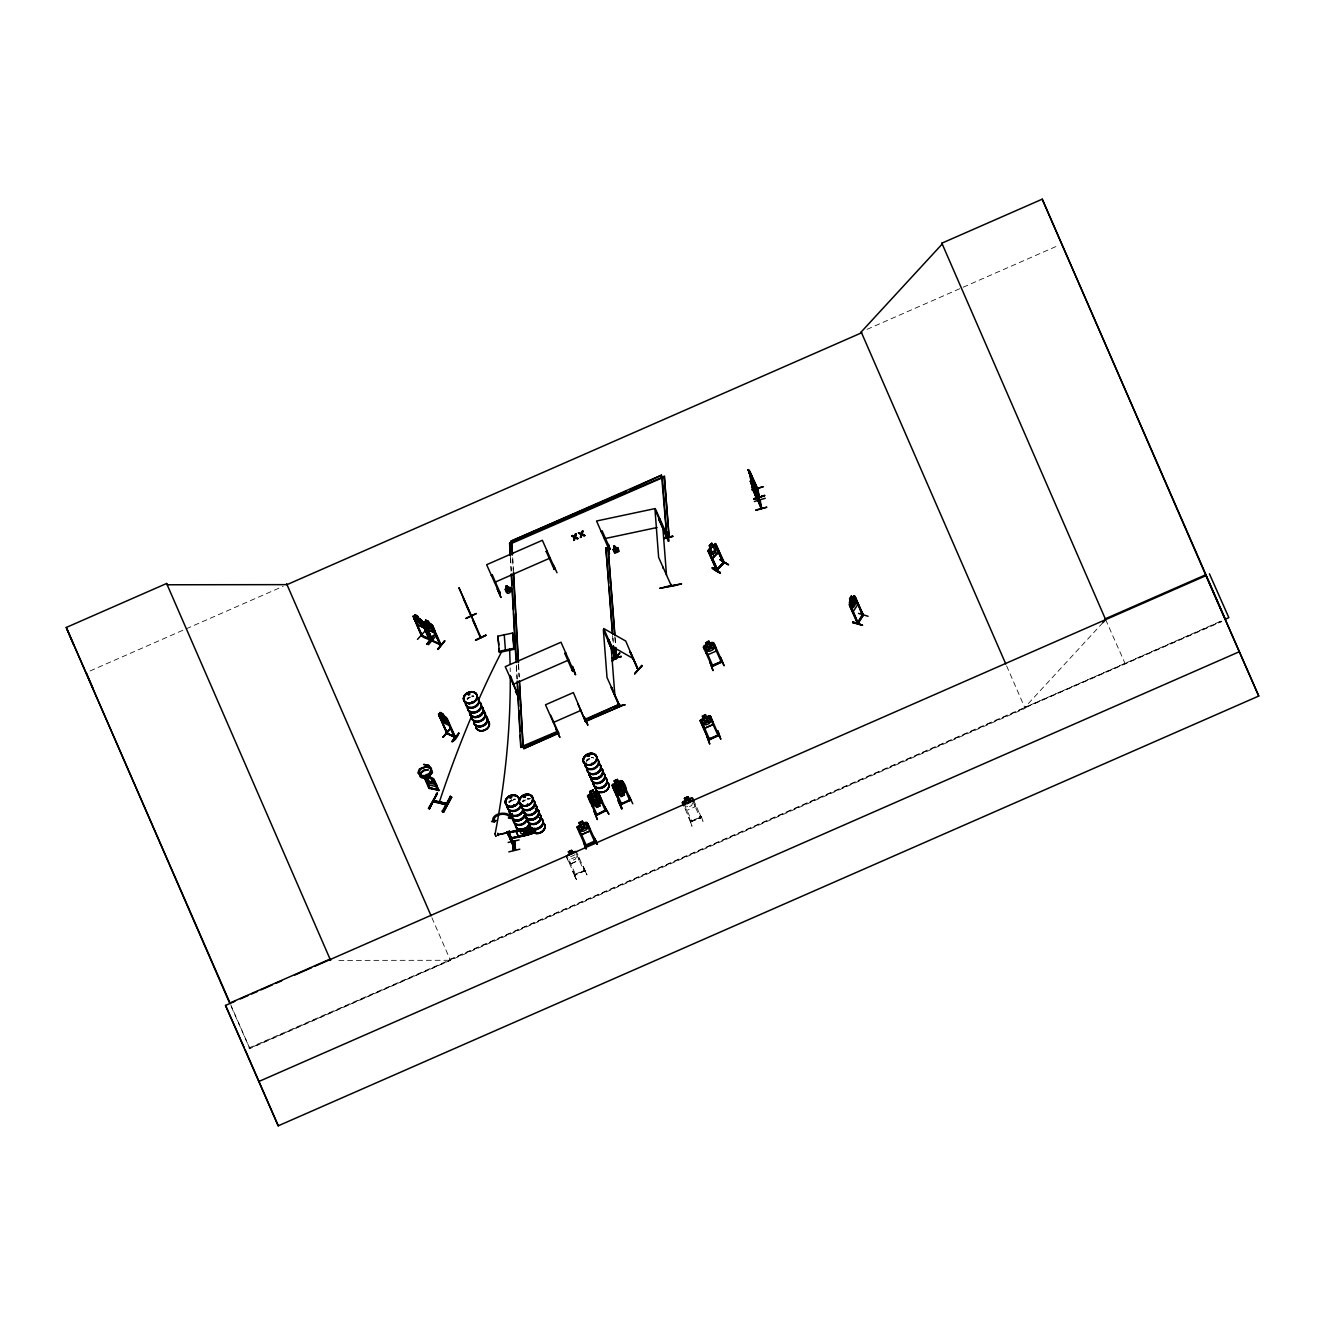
<?xml version="1.0" encoding="UTF-8"?>
<svg xmlns="http://www.w3.org/2000/svg" width="1325" height="1325" viewBox="0 0 1325 1325"><rect width="100%" height="100%" fill="white"/><g stroke="black" fill="none" stroke-linecap="round" stroke-linejoin="round"><path stroke-width="0.75" stroke-dasharray="5 3.75" d="M684.926 808.664L687.046 810.304L695.112 806.776L693.803 801.294M695.112 806.776L695.194 804.142M572.731 871.486L576.474 879.518L572.317 871.684M576.358 879.502L572.682 871.154M686.747 806.743L687.758 806.594M691.65 821.003L699.848 817.293M576.408 856.613L575.481 859.097L572.267 860.505L569.783 859.511M692.561 803.116L691.617 805.6L688.42 807.008L685.936 806.014M576.16 853.499L584.275 871.502C588.101 867.477 570.379 876.521 575.812 875.162L567.845 857.192M584.027 871.519L583.745 870.492M585.054 871.088L576.441 851.727M690.756 821.831L701.339 817.525L693.257 799.604M683.982 803.679L692.048 821.599L691.501 820.655L690.739 821.5L700.942 816.929M692.312 800.018L700.213 818.072L700.925 816.614M1102.864 622.667L1024.722 707.5L1221.534 620.862M688.851 817.608L691.998 826.27L688.901 817.575M584.689 870.492L574.702 874.931M690.805 821.748L701.157 817.707L700.677 816.614M691.849 821.748L691.484 820.705M575.729 875.295L575.497 874.185M584.921 870.691L574.669 875.262L585.054 870.724M586.909 874.881L583.166 866.467L586.809 874.5M431.917 917.745L450.401 960.277L249.812 1048.572L229.672 1003.108M866.981 329.378L1058.244 245.539M90.05 670.963L283.202 586.296M570.595 856.728L577.336 853.747M571.506 858.766L574.702 857.358M570.909 863.801L578.959 860.273L579.025 857.557L578.843 860.24L570.909 863.801L568.723 862.045L566.139 856.215M702.929 821.036L700.064 813.07M450.02 959.383L1221.667 621.177M248.885 1047.992L1221.832 621.541M574.901 875.593L566.901 857.606M583.398 866.732L586.975 874.782M699.385 812.97L703.028 821.434M690.938 822.146L683.153 804.374M338.869 960.393L450.401 960.277M568.839 861.995L570.926 863.602M1105.646 619.636L1125.256 663.875M1006.602 665.862L1025.103 708.378L249.68 1048.257L230.699 1004.632M699.766 817.111L700.18 818.038M615.131 637.756L615.595 643.867M614.883 637.192L615.347 643.321M612.978 638.203L613.293 642.294M612.581 635.619L613.044 641.731M512.742 557.659L513.421 570.015M518.605 664.736L519.284 677.092M512.609 559.167L513.288 571.522M518.357 664.173L519.036 676.528M510.605 558.073L511.284 570.429M516.468 665.15L517.247 679.559M510.357 557.527L511.152 571.936M516.336 666.657L517.015 679.013M510.175 667.85A1281.722 912.594 -25.6 0 1 510.224 671.642M466.98 698.623A7.105 5.482 -23.9 0 1 468.338 697.43M471.7 695.956A7.105 5.482 -23.9 0 1 473.489 695.757M467.344 699.434A7.105 5.482 -23.9 0 1 470.309 697.331M472.064 696.768A7.105 5.482 -23.9 0 1 473.853 696.586M467.145 699.103A7.221 5.565 -23.9 0 1 470.143 696.967M471.932 696.403A7.221 5.565 -23.9 0 1 473.754 696.205M508.783 801.923A7.122 5.499 -23.9 0 1 511.748 799.82M513.504 799.24A7.122 5.499 -23.9 0 1 515.293 799.058M509.148 802.735A7.105 5.482 -23.9 0 1 515.657 799.886M508.833 802.155A7.221 5.565 -23.9 0 1 511.848 800.018M513.62 799.455A7.221 5.565 -23.9 0 1 515.442 799.257M522.613 801.128A7.122 5.499 -23.9 0 1 523.955 799.936M529.122 798.279A7.122 5.499 -23.9 0 1 530.828 798.478M522.977 801.956A7.105 5.482 -23.9 0 1 525.942 799.853M527.698 799.29A7.105 5.482 -23.9 0 1 529.487 799.108M522.779 801.625A7.221 5.565 -23.9 0 1 524.137 800.416M527.565 798.925A7.221 5.565 -23.9 0 1 529.387 798.727M522.663 801.377A7.221 5.565 -23.9 0 1 524.037 800.168M527.449 798.66A7.221 5.565 -23.9 0 1 529.271 798.478M586.594 760.202A7.122 5.499 -23.9 0 1 587.952 759.01M591.331 757.536A7.122 5.499 -23.9 0 1 593.12 757.353M585.981 762.422A7.105 5.482 -23.9 0 1 593.484 758.182M586.66 760.451A7.221 5.565 -23.9 0 1 589.658 758.314M591.447 757.751A7.221 5.565 -23.9 0 1 593.269 757.552"/><path stroke-width="1.5" d="M720.303 572.566C705.993 561.883 713.811 571.622 720.32 572.549M589.526 797.451L589.476 800.118L589.41 797.418L597.442 793.841L599.562 795.464M592.275 803.563L590.155 801.94L592.358 803.546L600.308 800.002L600.407 797.352M613.74 789.468L613.624 786.338L612.68 786.768L620.796 804.772L611.935 785.394L620.763 780.541C624.042 781.054 627.735 789.236 625.599 791.903L623.479 792.963L624.704 791.439L622.916 787.365L620.431 786.404L617.268 787.862L616.34 790.396L618.129 794.453L620.15 794.404L621.044 796.706L624.406 795.05M613.856 789.435L613.906 786.768L621.773 783.058L623.942 784.781M614.568 791.34L616.705 792.963L624.688 789.303L624.622 786.619M624.688 789.303L624.787 786.652M581.658 834.518L579.439 832.878L581.609 834.618L589.658 831.09L589.757 828.473L587.141 822.543L583.364 823.272L582.404 821.086L578.975 822.593L580.118 824.879L578.694 826.27L580.499 830.328L582.983 831.322L586.18 829.914L587.124 827.429L585.319 823.355L583.282 823.388M712.717 724.493L712.817 721.943M704.883 728.038L702.648 726.415L704.834 728.154L712.883 724.626L712.983 721.993M716.013 651.088L716.229 648.505L713.595 642.575L709.869 643.387L708.858 641.118C703.707 642.211 707.567 645.01 703.476 647.147M716.196 648.405L716.129 651.122L708.08 654.649L705.943 653.01M439.204 802.238L439.403 801.873A622.684 237.49 -80.9 0 1 471.369 716.692M471.319 615.512L471.286 616.721L463.336 598.602M480.992 637.623L458.93 587.687L476.139 626.907M751.987 480.909L751.639 476.619L749.403 471.617L752.517 481.538L748.095 469.663L759.374 497.223L757.618 487.882L757.585 489.554L749.586 470.971L757.983 489.24M758.546 495.815L759.076 496.494M759.391 497.107L749.917 475.41M753.759 490.879L753.229 490.2L761.61 508.668L760.152 499.972M760.699 507.376C763.962 514.497 752.981 479.6 751.126 481.174L752.815 489.753M760.931 508.038L759.805 499.376M858.169 622.203L857.242 622.916L858.451 622.965M619.388 704.237L620.315 706.358L585.484 721.628L584.54 719.508L619.388 704.237L619.686 705.96L611.322 687.493L619.239 706.092L619.255 704.37L588.466 718.448M671.295 585.733L658.641 557.394L654.981 509.479L667.701 537.983M671.013 585.087L670.98 584.325M585.484 721.628L573.377 692.577L545.503 704.784L558.272 733.586L558.471 732.675M558.421 732.692L558.272 733.586M558.388 732.841L523.789 748.658L558.703 733.338L550.736 715.318M586.097 721.33L585.219 720.585M468.139 694.317C468.52 693.157 467.112 695.393 469.58 694.449M472.859 702.184L472.197 701.571L472.213 702.565M511.715 797.402L510.705 796.623L510.622 797.783M513.537 805.484L514.63 805.004M514.514 805.517L513.587 805.517L514.199 804.822M514.083 804.822L513.537 805.352M527.681 805.07L527.681 804.159L528.493 804.706M527.565 804.325L528.41 804.838L527.565 804.523M587.422 755.912L588.416 754.819L589.542 755.465M588.366 756.26C586.909 753.743 590.536 756.707 587.638 755.631M589.128 755.316L587.836 755.863M589.526 755.697L588.963 754.819M591.894 763.896L591.977 763.299M495.136 833.673L495.815 836.34L495.136 833.673A1281.722 912.594 -25.6 0 0 510.274 675.435M497.985 834.733L528.874 827.595L530.48 827.926L532.716 832.895L531.723 833.972M751.358 483.443L754.223 492.353M446.094 804.225C449.821 801.956 433.689 803.414 432.977 800.929L446.293 804.822L446.773 803.778L433.623 800.797M506.316 590.652L506.216 585.733L506.73 591.348L509.479 591.165L510.208 589.542L506.647 585.7L509.794 588.83M613.955 546.298L618.046 549.858L617.334 551.482L614.585 551.664L613.955 546.298L614.585 551.664M617.649 549.146L614.369 545.95L617.334 551.482M614.171 550.952L614.883 549.328M615.231 657.548L615.744 658.26M594.113 811.331L597.393 819.595L594.064 811.364M619.371 705.231L619.189 705.977M619.669 705.811L607.016 677.473L603.339 629.557L615.595 658.873M618.493 800.648L621.773 808.896L618.609 800.664M709.968 662.268L713.032 670.616L709.902 661.92M852.29 598.221L853.515 597.509L855.321 601.583L855.188 604.763L853.499 607.446L851.809 607.132L849.54 598.751L851.362 595.886L852.389 598.254L853.664 596.134L849.143 604.614L857.573 623.628L863.105 614.866L854.476 595.952L857.573 604.879L853.201 611.603L851.727 610.461M596.896 814.03L597.144 815.123L595.952 814.411M595.935 814.858C599.314 815.455 607.844 806.859 605.641 811.231L597.525 793.228L598.585 793.079L597.525 793.228M606.535 810.784L598.453 792.797M613.624 786.338L621.707 804.258L620.133 803.861M622.154 780.74L630.915 800.035M430.078 639.462L420.952 635.039L421.367 635.801L413.135 616.224L421.963 636.099C423.288 638.402 438.84 642.343 422.013 635.636M421.93 635.453L421.201 634.692M422.46 635.801L413.748 617.682L422.128 636.05M431.933 640.372L441.159 644.828L439.999 643.735M432.397 640.074C433.656 642.493 433.358 641.234 440.91 645.176L432.198 627.056L432.977 627.437M440.662 645.176L440.828 644.132M446.376 732.775L455.585 737.362L447.419 733.437M446.641 733.487L455.336 737.644L446.624 719.525L447.419 719.906M446.757 733.503L439.138 715.483L447.568 733.918L446.608 732.493M454.475 737.263L455.303 736.65L454.409 737.296L445.581 717.471L442.865 713.877L440.082 712.452L441.092 714.838M500.138 592.391L498.896 592.474L500.005 592.424M517.628 694.813L518.737 694.267M586.312 845.333L585.07 845.416L586.147 845.449M587.174 822.626L585.683 822.328L576.888 827.131L585.551 846.377C587.621 846.526 585.087 843.545 586.594 845.979L578.528 827.993L577.717 828.688L578.528 827.993M595.604 841.259L594.445 841.706M712.767 665.365L711.508 665.531M712.867 666.094L704.999 648.024L704.171 648.72L704.999 648.024M722.059 661.291L711.624 665.812M720.982 661.324L722.34 661.937L714.291 643.95L713.463 644.646L714.291 643.95M709.422 738.853L708.246 739.035M703.343 718.398L702.184 716.113L705.612 714.606L706.54 717.007L708.527 716.891L710.332 720.949L709.388 723.45L706.192 724.841L703.707 723.864L701.902 719.79L703.293 718.316L700.064 720.568L708.792 739.979L709.803 739.499L709.173 738.572M708.61 739.251L718.995 735.093M509.098 835.297L509.496 835.131M609.285 553.767L608.49 544.459L609.401 553.8M429.482 808.78L437.134 793.178L429.482 808.78L428.373 808.449L437.233 793.708L429.267 808.548M436.339 793.642L437.449 793.923M423.569 778.206C436.687 774.877 419.893 781.618 419.727 775.158L420.257 772.79L423.884 769.974L428.306 769.941L424.199 770.637L420.936 773.171M420.952 773.138L421.582 777.112M428.439 777.344L432.513 772.409L430.923 768.202L426.054 766.347L419.396 768.914L417.888 772.988L420.605 776.135L425.789 776.235L430.277 773.187L431.453 768.699L428.638 765.154L423.586 764.442L428.29 765.452L430.89 768.765L429.797 772.872L425.739 775.605M572.549 535.416L574.802 536.907L571.704 535.78L574.371 537.188L573.725 540.418L574.967 537.437L578.015 538.53L577.021 538.53M574.52 540.07L574.967 537.437M581.41 533.561L578.478 532.816L581.162 534.223L580.499 537.437L581.741 534.472L584.789 535.565L582.006 533.809L582.834 530.911L581.576 533.925L582.039 531.259M581.294 537.089L581.741 534.472M574.802 536.907L575.249 534.223C577.899 533.627 573.361 540.534 576.044 533.876M573.725 540.418L574.371 537.188M580.499 537.437L581.162 534.223M584.789 535.565L582.172 534.174L582.834 530.911M432.977 801.078L446.558 803.314M620.001 789.899L622.071 786.388L620.961 790.015L624.224 791.522L620.448 790.859L618.527 794.139L619.553 790.677L616.175 789.104L619.918 789.65M708.196 551.167L716.742 570.462L708.113 551.117L715.566 543.681M708.097 551.217L708.56 549.494M689.315 802.784L690.424 799.422L688.42 802.586L684.628 801.873L687.907 803.414M724.394 562.744L716.179 544.906L715.483 545.602L723.516 563.556L715.483 545.602M598.95 803.629L600.324 802.122L594.263 793.062L591.082 794.503L592.888 798.577L591.944 801.078L593.749 805.136L595.77 805.087M590.768 793.791L589.393 795.282L595.455 804.358L598.635 802.9L595.968 792.267L593.948 792.333L593.053 790.031L589.658 791.588L590.668 793.857M425.789 775.605L421.135 775.506L418.766 772.707L420.108 769.129L426.186 766.811M418.783 772.723L420.108 769.146L426.153 766.844L430.608 768.55L432.082 772.458L428.538 777.179M852.654 622.634L862.509 625.201L852.787 621.889M757.039 488.047L758.993 497.339L750.447 478.292L748.757 469.994M862.161 615.115L857.788 622.121M862.442 615.761L862.823 614.22M858.037 623.678L849.789 605.856L850.617 605.161L858.037 623.678L863.387 615.098L855.205 597.26L862.492 615.843M615.661 647.395L616.44 657.598L608.473 639.279L616.688 658.161L614.552 658.608L613.359 645.822M467.808 694.085L468.802 693.223M472.081 702.051L471.932 702.498M523.441 796.607L524.617 796.077M524.021 797.352L525.429 796.54M589.426 755.631L587.803 756.343M596.035 815.206L595.919 814.378M596.929 814.345L605.078 810.287L605.624 811.198M597.128 815.09L589.244 797.021L588.433 797.733M630.783 799.753L620.547 804.424M629.524 799.455L630.021 800.548L630.253 799.124M630.501 799.488L620.497 804.093M630.799 800.134L620.696 804.755M499.343 593.07L486.639 564.715L542.372 540.285L555.043 569.154C554.86 566.09 552.74 570.793 555.092 569.054M553.651 568.558L554.214 569.452L546.198 551.465L547.142 551.051L546.198 551.465M517.462 694.515L518.82 694.466M517.86 695.112L518.655 694.648M572.251 670.5L573.41 669.986L572.715 671.46M572.367 670.45L573.327 670.4M572.533 671.146L564.798 653.407L565.874 653.258L564.798 653.407M573.692 670.997L560.988 642.227L505.256 666.657L518.125 695.426L510.953 676.992L510.009 677.406L510.953 676.992M585.319 846.145L585.219 845.317C594.263 841.491 593.964 840.514 595.902 841.855L587.82 823.918L587.008 824.614L587.82 823.918M585.435 846.095L595.77 841.574M594.329 841.425L594.975 842.303M713.347 644.364L721.446 662.384L720.966 661.291M615.562 657.995L615.628 658.889L608.109 640.306L607.794 641.201M608.722 548.517L610.262 549.196L609.069 549.511L596.548 521.007L655.229 508.552L667.949 536.973L666.475 536.625M667.336 537.287C666.823 541.975 667.601 532.981 666.723 536.873M428.671 787.729L438.873 790.247L428.869 788.292L424.132 776.93L429.979 788.11M429.764 788.507L425.027 777.146M437.797 790.445L432.811 779.315L433.871 779.216L438.724 790.611L433.871 779.216M429.582 787.895L428.604 787.696M429.664 788.077L437.565 789.567M437.747 789.336L438.873 790.296M438.476 789.584L432.977 779.001M433.606 800.963L446.326 804.706M437.134 793.178L429.052 808.018M442.418 811.198L450.351 796.292L451.659 797.253L443.676 812.109L442.252 811.099L443.676 812.109M442.583 811.844L450.599 796.855M442.815 811.827L450.782 796.971M443.544 811.993L451.527 797.153M531.143 829.317L534.737 828.539L535.714 830.825L524.485 834.22L521.122 833.74L520.212 831.702L522.63 830.013L529.354 828.572L531.143 829.417M615.993 657.316L614.303 658.061M613.077 549.527L614.717 553.303L619.173 551.349L617.765 547.622L613.077 549.527L617.798 547.689M720.055 573.294L712.171 568.16M720.353 572.98L712.486 567.779M432.944 629.06L432.298 630.104L427.445 626.377L425.656 619.984L428.422 621.458M447.37 721.529L446.724 722.572L444.057 721.28L440.066 714.788L441.175 714.755M849.325 602.792L851.428 596.084M862.989 615.777L855.536 597.36M852.654 622.651L852.803 621.789M858.501 613.392L868.09 616.274M857.59 623.412L863.155 614.32M592.971 790.147L593.981 792.416L597.774 791.423L602.163 801.31L601.302 802.635L591.944 805.997M508.783 834.435L513.52 846.344L506.879 831.852L509.595 831.272L510.059 832.547L509.595 831.272M596.399 815.422L587.555 796.093L596.382 791.224M588.499 794.818L587.555 796.093M612.1 785.46L612.796 784.085M577.021 827.115L579.969 824.862L578.975 822.593M704.271 645.822L703.31 647.08L711.773 665.779M566.189 856.298L575 851.412L576.474 851.809M683.203 801.509L682.325 802.817L691.137 797.932L692.577 798.23L693.803 801.294M716.394 570.197L724.096 562.512M709.339 551.796L717.454 569.717L709.604 551.978L708.643 552.508L709.604 551.978M723.069 562.545L723.715 563.423M723.963 562.231L716.394 570.28M724.245 562.877L716.875 570.313M469.133 694.267L469.067 693.339L469.928 693.869M524.7 795.712L523.789 797.385M525.064 796.557L524.965 795.745M525.296 797.07L524.832 795.911L525.561 796.391M591.695 763.598L592.523 763.399M666.823 536.89L669.158 536.724L664.322 476.271L509.578 543.118L510.241 555.473M667.8 537.039L666.839 537.205L661.506 475.162L511.036 541.113L512.527 553.535M417.524 616.042L421.979 623.727L421.317 624.771L416.464 621.061L414.659 616.986L415.768 616.953C412.042 612.663 418.866 615.744 418.418 618.311L421.615 620.481L429.946 639.842L421.466 621.442L429.002 639.495L429.863 638.799M420.356 619.255L421.615 620.481M417.59 624.804L415.719 622.071L417.59 624.804L424.282 628.05L424.265 626.212M432.331 641.052L424.712 623.015L432.944 641.416M425.507 623.396L424.48 623.313M426.617 622.17L425.573 620.083M440.778 644.198L439.933 644.762L431.155 625.003L428.439 621.408M417.491 639.379L424.762 631.346M429.333 623.678C433.838 622.899 435.793 636.696 435.147 631.495M435.329 633.284L428.638 630.037M432.662 625.715L431.337 624.588M433.507 635.536C412.771 662.086 448.198 617.168 427.13 644.049M428.472 644.712L435.577 636.315M432.993 640.969L439.983 643.967M438.111 649.382C458.814 623.678 423.818 666.094 444.422 640.902M439.122 713.827L447.005 718.266L455.485 737.313L454.409 736.418M439.933 715.864L438.906 715.782M440.96 714.722L439.999 712.552M441.043 719.955L443.097 722.473L449.755 725.752L445.829 716.957M442.981 722.605L441.126 719.872M443.279 737.313L450.003 728.783M450.169 729.148L442.898 737.18L449.953 728.783M458.698 732.99C456.843 741.487 444.471 747.283 458.963 733.371M452.123 741.619L458.881 733.305M616.142 656.256L616.705 657.134M612.283 660.96L619.702 652.96L612.283 660.927M629.888 651.883L638.153 669.804L630.269 652.082M641.764 665.299L634.874 673.812M634.675 673.663L642.145 665.779M634.642 673.68L642.095 665.73M618.361 781.733L617.45 779.348L614.038 780.905L615.197 783.191L613.773 784.599L619.835 793.675L623.015 792.217L621.21 788.143L622.154 785.659L620.348 781.584L618.444 781.601M166.619 583.48L330.604 960.393L330.024 959.118L229.672 1003.108L66.25 627.47L166.619 583.48L167.182 584.772L286.995 584.64L861.681 332.757L861.3 331.863L942.224 243.999L941.86 243.171L1042.228 199.181L1225.459 619.504M1102.864 622.667L1105.646 619.636L941.86 243.171M567.994 855.453L569.386 853.963L568.276 851.776L571.704 850.269L572.698 852.538L574.619 852.538M685.522 800.466L684.131 801.956L685.323 804.656M446.442 803.43L433.424 800.35M621.624 804.374L621.143 803.314M716.51 554.148L711.74 543.118L709.223 545.668L714.158 556.533M711.773 543.333L709.422 545.701L710.382 547.888L709.372 549.825L711.161 553.9L713.198 554.363L715.55 551.978L716.03 548.964L714.225 544.89L712.651 545.453M708.709 549.593L710.183 547.838M712.734 545.503L715.649 543.565L723.848 562.628M710.631 548.55L712.966 546.165M712.419 552.624L714.771 550.239M718.051 549.428L718.316 552.343L712.519 558.355L718.415 552.359L718.15 549.345M720.171 559.663L728.601 564.715L720.287 559.912M716.196 569.419L717.322 569.137M717.057 568.955L723.036 562.91M509.86 796.938L509.959 798.163L511.384 797.749M525.197 796.971L523.806 797.269M618.03 800.88L621.806 808.83M622.137 808.3L618.394 800.35M723.566 561.982L723.218 562.91M500.833 597.393L497.256 588.963L500.999 597.376M515.475 691.468L519.483 699.252M706.622 735.441L709.769 744.103L706.672 735.789M500.221 593.12L492.353 575.05L491.409 575.464L492.353 575.05M554.032 568.822L555.092 568.69L553.817 568.872M554.728 568.458L553.883 568.789M517.495 694.416L518.506 694.035M718.912 735.507L708.709 739.979L700.196 720.552M606.353 810.9L606.121 809.807M469.381 694.615L468.388 694.83M597.79 777.576L598.188 777.527A7.089 5.466 -23.9 0 0 600.507 767.672A7.122 5.499 -23.9 0 1 598.221 777.808A7.122 5.499 -23.9 0 1 589.277 772.723A7.072 5.466 -23.9 0 0 598.155 777.659A7.072 5.466 -23.9 0 0 600.49 767.688M728.038 564.765L720.121 559.697M429.432 787.895L424.132 776.93M512.808 841.06L513.553 850.021M512.411 841.491L513.123 850.468M614.005 546.413L617.93 550.703M432.844 640.803L424.033 621.64L431.403 624.555M447.568 733.918L438.641 714.092M589.691 791.671L593.103 790.114M614.22 781.005L617.4 779.547M588.532 794.917L590.801 793.874L589.807 791.605M621.905 782.545L622.965 782.396L621.905 782.545L629.773 800.565M613.839 786.818L621.773 783.058M592.888 798.561L596.068 797.12M593.65 800.3L596.83 798.859M616.705 792.963L624.655 789.22M593.368 806.279L595.737 805.004L596.664 807.389L600.059 805.815L599.099 803.646M625.682 791.952L617.765 795.58L620.034 794.437M596.614 807.306L600.059 805.815L598.9 803.546L602.163 801.31M604.614 806.594L608.92 814.312L604.498 806.213M596.151 815.157L606.353 810.42L596.316 815.438M628.895 795.53L632.787 803.778M577.667 703.542L585.667 721.529M584.325 717.107L587.704 724.792M556.185 728.998L559.895 737.429L556.053 729.446M499.376 593.451L500.303 592.706M553.204 564.433L557.013 572.748M572.549 666.492L575.547 674.789L572.516 666.458M572.648 671.096L573.46 670.682M513.553 845.35L514.332 845.284M466.002 618.245L476.387 613.508L466.118 618.477M472.528 619.769L480.495 637.838M485.811 635.172L475.625 640.306L485.795 635.122M1225.31 619.206L1228.855 617.649L1209.41 573.791M861.167 331.929L1005.774 663.957M626.013 491.376L511.036 541.113M629.773 489.737L661.506 475.162M509.578 543.118L511.963 543.233L664.57 476.834M571.704 535.78L572.698 535.78M576.209 534.24L575.249 534.223M578.478 532.816L581.576 533.925M583.795 535.565L584.64 535.201M494.49 582.42L550.223 557.991M513.09 684.362L568.822 659.933M704.221 645.855L712.171 642.277M553.353 722.473L581.211 710.266M720.668 657.598L723.947 665.398M517.114 681.067L520.725 746.969L557.692 731.284L558.62 733.404M557.941 731.831L523.11 747.101L520.725 746.969M585.236 721.082L620.315 706.358M712.751 665.216L721.065 661.722M722.125 661.655L712.138 666.409M711.956 666.492L722.257 661.937M718.928 735.557L710.349 716.063L706.622 716.875M701.753 721.512L700.925 722.208L701.753 721.512L709.637 739.632M710.101 717.868L711.045 717.454L710.101 717.868L718.183 735.822L717.719 734.779M704.834 728.154L712.883 724.626M717.868 730.936L720.8 739.267L717.835 730.92M709.488 738.704L717.819 735.209M718.829 735.127L708.776 739.913M581.609 834.618L589.658 831.09M583.629 842.253L585.865 848.961M594.196 837.566L597.476 843.876M683.269 801.559L685.555 800.565L684.412 798.279L687.841 796.772L688.851 799.041M684.445 798.362L687.841 796.772L691.965 801.757M568.458 851.876L571.655 850.484L572.665 852.439M688.768 799.157L692.611 798.312M585.551 846.377L595.72 842.021L595.24 840.928M234.856 1001.319L225.498 1005.427L278.233 1125.819L1258.75 696.039L1205.651 574.818L1105.282 618.808L1105.646 619.636M240.454 998.868L247.941 995.588M251.684 993.949L257.282 991.481M261.025 989.841L272.254 984.922M275.998 983.282L281.596 980.831M294.697 975.084L311.524 967.714M315.267 966.074L1206.015 575.646L1258.75 696.039M569.7 854.691L572.897 853.3M258.64 1081.581L1239.157 651.801M515.905 830.891L519.201 829.467L515.905 830.891L518.174 836.108L516.054 830.924M413.052 616.307L420.423 619.222M413.168 616.39L415.686 617.053L414.808 614.783M439.271 713.827L438.459 714.109L447.138 733.139M609.748 548.649L609.798 548.252M433.06 641.399L424.215 621.624M440.281 644.463L432.43 626.775M524.7 797.103L524.518 795.845M598.022 777.593L598.122 777.576A7.089 5.466 -23.9 0 1 589.261 772.608M862.592 615.214L862.608 615.479M748.708 469.878L757.585 489.554M751.474 475.576L753.942 485.348L753.014 484.089M750.563 478.308L759.689 500.833M761.246 508.767L750.348 481.091L751.308 484.138M752.169 488.014L751.673 484.172L753.958 490.912M752.087 489.902L763.018 486.822M757.387 489.091L758.977 495.716M755.399 495.6L752.683 489.72M756.062 496.809L753.842 486.971L756.062 496.809L755.25 495.533M754.389 501.496L765.254 498.266M755.83 509.976L766.877 507.193L755.979 510.324M497.819 636.182L512.642 633.035L514.266 649.267L499.442 652.413L497.819 636.182L498.846 644.795M498.978 651.403L513.802 648.256L514.266 649.267M721.429 662.334L720.899 661.423M602.279 531.226L601.318 531.756L602.279 531.226L610.262 549.196M658.972 519.201L659.966 518.986L659.005 519.516L667.651 538.828L659.005 519.516M659.419 521.122L659.734 520.228L667.27 538.911L667.204 538M608.755 548.832L610.245 548.898M609.136 549.13L609.997 548.898M663.56 538.298L672.835 536.178L663.659 538.679M663.676 538.513L672.852 536.509M668.396 535.747L668.396 541.213M667.552 532.335L668.926 541.163M663.03 568.226L663.345 567.332M665.398 586.793C717.272 577.336 623.379 595.008 676.595 585.219M621.21 656.256L611.935 658.343L621.226 656.587M612.017 658.757L621.243 656.753M611.388 688.304L611.703 687.41M613.79 706.97L624.936 704.85L615.794 707.252M615.711 706.854L624.903 704.817M604.399 538.695L657.001 527.532M612.432 633.565L605.856 547.871L608.009 547.407L614.966 635.718M669.158 536.724L666.773 536.625L662.434 477.282M509.612 831.537L506.879 831.852M519.218 829.566L528.874 827.413L531.06 829.516L534.737 828.539M507.044 832.448L525.462 829.284L507.342 833.127L507.111 832.133M525.462 829.284L498.018 834.75C497.041 829.93 498.962 838.592 497.67 834.27M508.055 833.789L509.264 833.541L514.547 846.095L513.636 846.344L508.071 834.038L509.264 833.541M509.661 834.27L508.353 834.154L508.502 835.346L509.727 835.081L509.562 833.905L514.564 845.333M508.369 834.535L509.628 834.187M508.386 834.783L509.612 834.518M509.744 838.344L528.062 834.882L510.026 839.04L509.727 838.029L511.086 838.775M508.138 842.452L519.102 839.934M513.62 846.261L514.547 846.095L509.595 834.916M508.833 851.876L519.814 849.176M572.036 666.641L575.447 674.408M720.402 657.332L724.063 665.779M853.565 596.217L854.592 595.985M423.735 777.941L420.406 775.208M615.827 548.848L616.837 548.782M507.972 588.532L508.982 588.466M515.061 850.054L514.382 841.077M514.779 840.977L515.508 849.971M637.756 669.208L625.748 641.068L603.703 628.53L616.489 657.482M523.607 797.253L524.369 797.17M616.324 795.298L617.765 795.58M423.967 777.245L424.861 777.444M432.811 779.315L433.706 779.514M438.757 790.23L428.902 787.265M450.218 796.259L451.659 797.253M433.142 801.708L446.243 804.772M857.06 601.798L857.573 604.879M853.201 611.603L851.677 610.312M759.738 500.949L750.348 481.091M761.527 507.856L752.169 486.855M424.762 621.458L426.667 622.386M421.466 621.442L422.244 621.822L421.217 621.723M417.69 624.671L424.248 627.851L424.166 626.162M435.229 633.184L428.671 630.004L426.7 627.404L428.555 630.137M440.132 712.668L442.782 713.96M446.525 732.907L447.767 733.52M578.644 533.18L581.311 534.588M571.87 536.161L574.537 537.553M575.232 536.774L578.015 538.53M581.907 534.836L583.961 535.929M575.133 537.801L577.187 538.894M611.554 646.219L633.598 658.757M517.876 695.426L518.92 694.963L518.357 694.002M430.062 639.379L421.598 620.365M710.68 556.914L712.535 558.223M710.614 557.013L712.519 558.355M597.393 793.957L599.463 795.53M706.01 652.861L708.08 654.649M469.199 693.389L469.381 693.439M614.568 546.132L618.046 549.858M506.713 585.816L510.208 589.542M506.697 585.948L510.092 590.387M753.13 484.056L753.892 485.198M508.469 832.862L508.469 832.497M509.777 838.079L531.789 833.938L510.009 838.642M506.597 586.081L509.479 591.165M595.654 805.12L596.664 807.389M485.944 635.453L475.493 640.025M515.839 690.921L519.599 699.318M851.18 596.896L850.103 598.618M850.286 605.061L858.02 622.833M763.001 486.838L752.037 489.554M748.227 469.63L749.238 471.965M749.437 472.727L751.722 479.468M708.908 641.217L709.786 643.503L711.79 643.403L713.579 647.461L712.635 649.946L709.438 651.353L706.954 650.36L705.148 646.302L706.556 644.828L705.579 642.642M710.399 716.146L712.85 722.026M605.856 547.871L608.771 583.116M630.137 651.602L638.07 669.274M690.242 802.503L689.05 799.803L685.837 801.194L687.046 803.911M684.561 798.296L685.373 800.449M619.785 653.076L612.514 661.092M682.292 802.718L683.7 805.6M616.075 658.061L615.744 657.299L616.026 658.807M607.728 640.389L616.026 658.906M613.773 706.871L613.972 707.732M623.297 792.847L624.439 795.132M511.963 543.233L512.394 555.043M586.876 824.332L594.991 842.352M582.321 821.218L583.315 823.471M519.267 680.652L523.11 747.101L519.499 681.199M534.671 828.738L535.565 830.775M531.954 831.537L532.6 832.994M528.079 835.181L527.797 834.27M432.579 625.698L441.059 644.844M446.856 719.243L454.707 736.932M442.55 714.009L440.844 713.165M66.25 627.47L229.871 1002.727M225.498 1005.427L244.28 1047.81M584.159 716.726L587.869 725.156M1042.228 199.181L1205.651 574.818M708.925 715.765L700.064 720.568M709.405 738.522L709.819 739.449M597.012 844.025L593.931 837.301L596.896 844.124M583.464 841.888L586.445 848.712M522.862 746.538L523.789 748.658M286.614 583.762L431.089 915.857M245.108 1049.648L278.233 1125.819M86.257 672.62L93.23 689.033M66.83 628.762L73.786 645.159M614.303 546.463L616.407 551.962M506.448 586.147L508.552 591.646M614.138 546.48L615.396 552.028M507.541 591.712L506.299 586.163L506.73 591.348M748.724 471.385L749.039 473.108M667.485 531.971L668.313 541.296M664.322 476.271L668.91 536.161M662.815 527.168L666.492 575.083M615.91 647.958L616.688 658.161M608.009 547.407L614.717 635.155M609.069 587.19L612.663 634.128M613.608 646.368L614.552 658.608M611.189 647.246L614.85 695.161M512.642 633.035L513.802 648.256M504.229 634.526L505.388 649.747M514.1 840.779L514.928 850.137M499.144 648.604L499.442 652.413M510.489 837.88L508.22 833.027M513.537 572.069L518.489 662.666M513.404 573.576L518.241 662.119M509.81 543.664L510.489 556.02M511.5 574.553L512.063 584.838M512.295 588.963L513.421 609.55M513.653 613.674L516.121 658.972M517.595 685.737L518.721 706.341M518.936 710.448L520.062 731.052M520.294 735.16L520.973 747.515M511.268 573.99L516.104 662.533M509.595 649.002A1281.722 912.594 -25.6 0 1 510.092 664.073M478.242 700.743A622.684 237.49 -80.9 0 1 502.192 650.575M479.203 702.267A7.105 5.482 -23.9 0 1 476.851 712.27A7.105 5.482 -23.9 0 1 467.94 707.202M479.153 701.902A7.221 5.565 -23.9 0 1 476.752 712.072A7.221 5.565 -23.9 0 1 467.692 706.921M469.713 711.293A7.122 5.499 -23.9 0 0 477.795 716.709A7.089 5.466 -23.9 0 0 482.184 707.318A7.122 5.499 -23.9 0 1 477.795 716.709A7.089 5.466 -23.9 0 1 469.779 711.326A7.122 5.499 -23.9 0 0 478.689 716.428A7.122 5.499 -23.9 0 0 481.041 706.374M476.983 697.016A7.221 5.565 -23.9 0 1 474.598 707.186A7.221 5.565 -23.9 0 1 465.539 702.035M478.838 701.438A7.105 5.482 -23.9 0 1 476.487 711.442A7.105 5.482 -23.9 0 1 467.576 706.374M478.209 698.308A7.105 5.482 -23.9 0 1 473.82 707.716A7.105 5.482 -23.9 0 1 465.771 702.316M479.037 701.654A7.221 5.565 -23.9 0 1 476.636 711.807A7.221 5.565 -23.9 0 1 467.592 706.656M476.669 696.553A7.105 5.482 -23.9 0 1 474.317 706.573A7.105 5.482 -23.9 0 1 465.406 701.505M485.364 716.179A7.105 5.482 -23.9 0 1 483.012 726.183A7.105 5.482 -23.9 0 1 474.102 721.115M485.314 715.815A7.221 5.565 -23.9 0 1 482.913 725.984A7.221 5.565 -23.9 0 1 473.87 720.833M487.186 720.27A7.105 5.482 -23.9 0 1 484.834 730.29A7.105 5.482 -23.9 0 1 475.923 725.206M482.383 707.732A7.105 5.482 -23.9 0 0 481.207 706.805A7.072 5.466 -23.9 0 1 482.366 707.749M487.12 720.088A7.122 5.499 -23.9 0 1 484.768 730.125A7.122 5.499 -23.9 0 1 475.807 725.04A7.072 5.466 -23.9 0 0 484.685 729.976A7.072 5.466 -23.9 0 0 487.037 720.005M481.124 706.54A7.122 5.499 -23.9 0 1 479.584 716.162A7.122 5.499 -23.9 0 1 469.679 712.999M483.145 710.929A7.221 5.565 -23.9 0 1 480.76 721.098A7.221 5.565 -23.9 0 1 471.7 715.947M486.176 716.278A7.105 5.482 -23.9 0 1 481.787 725.686A7.105 5.482 -23.9 0 1 473.737 720.303M483.194 711.293A7.105 5.482 -23.9 0 1 480.842 721.297A7.105 5.482 -23.9 0 1 471.932 716.229M485.198 715.566A7.221 5.565 -23.9 0 1 483.658 725.305A7.221 5.565 -23.9 0 1 473.638 722.092M483.045 710.68A7.221 5.565 -23.9 0 1 480.644 720.85A7.221 5.565 -23.9 0 1 471.584 715.699M482.847 710.482A7.105 5.482 -23.9 0 1 480.478 720.485A7.105 5.482 -23.9 0 1 471.568 715.417M521.023 805.716A7.105 5.482 -23.9 0 1 512.941 811.447A7.105 5.482 -23.9 0 1 507.574 805.617M522.828 809.774A7.105 5.482 -23.9 0 1 514.746 815.504A7.105 5.482 -23.9 0 1 509.38 809.691M520.808 803.397A7.122 5.499 -23.9 0 1 514.365 810.453A7.122 5.499 -23.9 0 1 507.078 806.312M524.998 812.921A7.089 5.466 -23.9 0 1 517.694 820.092A7.089 5.466 -23.9 0 1 511.45 814.328A7.072 5.466 -23.9 0 0 517.678 820.076A7.072 5.466 -23.9 0 0 524.965 812.921A7.122 5.499 -23.9 0 1 517.727 820.225A7.122 5.499 -23.9 0 1 511.45 814.428M509.496 810.221A7.221 5.565 -23.9 0 0 514.961 816.134A7.221 5.565 -23.9 0 0 523.176 810.304A7.105 5.482 -23.9 0 0 532.948 813.55A7.105 5.482 -23.9 0 0 534.472 803.96M523.06 810.055A7.221 5.565 -23.9 0 1 514.845 815.885A7.221 5.565 -23.9 0 1 509.396 809.973M521.007 805.434A7.221 5.565 -23.9 0 1 513.702 811.215A7.221 5.565 -23.9 0 1 507.21 806.859M523.209 810.585A7.122 5.499 -23.9 0 1 515.988 816.299A7.122 5.499 -23.9 0 1 509.595 812.01M529.122 822.196A7.105 5.482 -23.9 0 1 524.452 828.672M522.696 829.235A7.105 5.482 -23.9 0 1 515.541 823.603M527.184 819.628A7.105 5.482 -23.9 0 1 519.996 825.309A7.105 5.482 -23.9 0 1 513.62 821.036M527.184 817.575A7.221 5.565 -23.9 0 1 519.748 824.879A7.221 5.565 -23.9 0 1 513.388 818.999M526.837 818.8A7.122 5.499 -23.9 0 1 518.737 824.548A7.122 5.499 -23.9 0 1 513.355 818.717M529.371 824.514A7.122 5.499 -23.9 0 1 526.439 828.589M519.566 830.046A7.122 5.499 -23.9 0 1 515.889 824.415M529.338 824.216A7.221 5.565 -23.9 0 1 526.356 828.357M522.944 829.864A7.221 5.565 -23.9 0 1 515.673 824.133M529.222 823.968A7.221 5.565 -23.9 0 1 524.617 829.036M522.828 829.616A7.221 5.565 -23.9 0 1 515.558 823.885M525.23 813.368A7.122 5.499 -23.9 0 1 519.682 820.208A7.122 5.499 -23.9 0 1 511.831 817.691M511.483 816.283A7.122 5.499 -23.9 0 1 511.599 814.776M534.836 804.772A7.122 5.499 -23.9 0 1 532.484 814.809A7.122 5.499 -23.9 0 1 523.541 809.724M534.77 804.424A7.221 5.565 -23.9 0 1 533.23 814.163A7.221 5.565 -23.9 0 1 523.209 810.966M525.28 813.533A7.072 5.466 -23.9 0 0 533.296 818.916A7.072 5.466 -23.9 0 0 537.668 809.542A7.089 5.466 -23.9 0 1 533.296 818.933A7.122 5.499 -23.9 0 1 525.28 813.633A7.089 5.466 -23.9 0 0 533.296 818.933A7.122 5.499 -23.9 0 0 537.768 809.608M533.809 800.482A7.221 5.565 -23.9 0 1 529.338 810.039A7.221 5.565 -23.9 0 1 521.172 804.557M533.842 800.83A7.105 5.482 -23.9 0 1 530.315 809.906A7.105 5.482 -23.9 0 1 521.272 806.329M534.671 804.176A7.221 5.565 -23.9 0 1 533.114 813.914A7.221 5.565 -23.9 0 1 523.093 810.701M533.693 800.234A7.221 5.565 -23.9 0 1 529.222 809.79A7.221 5.565 -23.9 0 1 521.056 804.308M532.319 799.074A7.122 5.499 -23.9 0 1 529.95 809.095A7.122 5.499 -23.9 0 1 521.023 804.027M540.997 818.684A7.122 5.499 -23.9 0 1 539.474 828.307A7.122 5.499 -23.9 0 1 529.586 825.144M539.424 817.74A7.221 5.565 -23.9 0 1 540.186 827.578A7.221 5.565 -23.9 0 1 529.371 824.879M542.753 822.593A7.122 5.499 -23.9 0 1 542.72 831.173A7.122 5.499 -23.9 0 1 532.451 831.669M538.778 813.451A7.221 5.565 -23.9 0 1 536.393 823.62A7.221 5.565 -23.9 0 1 527.333 818.469M541.809 818.8A7.105 5.482 -23.9 0 1 537.403 828.224A7.105 5.482 -23.9 0 1 529.371 822.825M540.004 814.743A7.105 5.482 -23.9 0 1 536.476 823.819A7.105 5.482 -23.9 0 1 527.449 820.258M539.325 817.492A7.221 5.565 -23.9 0 1 542.703 824.216A7.221 5.565 -23.9 0 1 534.24 828.986A7.221 5.565 -23.9 0 1 529.387 823.107M538.662 813.202A7.221 5.565 -23.9 0 1 536.277 823.372A7.221 5.565 -23.9 0 1 527.217 818.221M538.48 812.987A7.122 5.499 -23.9 0 1 536.112 823.024A7.122 5.499 -23.9 0 1 527.184 817.939M600.01 764.773A7.122 5.499 -23.9 0 1 595.604 774.214A7.122 5.499 -23.9 0 1 587.538 768.798M599.96 764.442A7.221 5.565 -23.9 0 1 595.488 773.999A7.221 5.565 -23.9 0 1 587.323 768.517M589.343 772.889A7.122 5.499 -23.9 0 0 598.287 777.974A7.122 5.499 -23.9 0 0 600.639 767.92A7.122 5.499 -23.9 0 1 598.287 777.974A7.122 5.499 -23.9 0 1 589.377 772.939A7.122 5.499 -23.9 0 0 598.287 777.957A7.122 5.499 -23.9 0 0 600.672 767.987M596.498 758.364A7.221 5.565 -23.9 0 1 594.097 768.533A7.221 5.565 -23.9 0 1 585.054 763.382M598.453 763.034A7.105 5.482 -23.9 0 1 596.101 773.055A7.105 5.482 -23.9 0 1 587.19 767.987M596.664 758.977A7.105 5.482 -23.9 0 1 595.14 768.566A7.105 5.482 -23.9 0 1 585.269 765.419M598.652 763.25A7.221 5.565 -23.9 0 1 596.267 773.419A7.221 5.565 -23.9 0 1 587.207 768.268M597.492 759.076A7.122 5.499 -23.9 0 1 593.07 768.5A7.122 5.499 -23.9 0 1 585.021 763.101M604.995 777.758A7.122 5.499 -23.9 0 1 602.643 787.795A7.122 5.499 -23.9 0 1 593.716 782.711M604.929 777.411A7.221 5.565 -23.9 0 1 602.544 787.58A7.221 5.565 -23.9 0 1 593.484 782.429M606.784 781.882A7.089 5.466 -23.9 0 1 604.448 791.87A7.089 5.466 -23.9 0 1 595.554 786.802M606.751 781.684A7.122 5.499 -23.9 0 1 604.382 791.721A7.122 5.499 -23.9 0 1 595.438 786.636M600.738 768.136A7.122 5.499 -23.9 0 1 598.37 778.173A7.122 5.499 -23.9 0 1 589.426 773.088M602.776 772.525A7.221 5.565 -23.9 0 1 600.374 782.694A7.221 5.565 -23.9 0 1 591.331 777.543M604.631 776.963A7.105 5.482 -23.9 0 1 602.279 786.967A7.105 5.482 -23.9 0 1 593.352 781.899M604.001 773.817A7.105 5.482 -23.9 0 1 599.596 783.224A7.105 5.482 -23.9 0 1 591.563 777.825M604.829 777.162A7.221 5.565 -23.9 0 1 602.428 787.332A7.221 5.565 -23.9 0 1 593.385 782.181M602.66 772.276A7.221 5.565 -23.9 0 1 600.275 782.446A7.221 5.565 -23.9 0 1 591.215 777.295M602.477 772.061A7.122 5.499 -23.9 0 1 600.109 782.098A7.122 5.499 -23.9 0 1 591.182 777.013M606.651 781.601A7.072 5.466 -23.9 0 1 604.316 791.572A7.072 5.466 -23.9 0 1 595.438 786.52M853.217 603.306L852.588 607.91L852.637 603.422L850.385 602.743L852.82 602.295L853.416 597.939L853.383 602.213L855.718 602.925L853.217 603.306M754.041 488.925L754.786 493.033L752.352 486.954L754.041 488.925M591.795 799.787L595.173 801.36L594.147 804.822L596.068 801.542L599.844 802.205L596.565 800.697C598.933 791.837 595.935 803.844 591.96 799.654M597.923 797.534L594.031 796.872L592.027 800.317L593.136 796.723L589.89 795.298L593.65 795.861L595.571 792.598L594.544 796.06L597.923 797.534M622.303 786.851L618.411 786.172L616.423 789.634L617.533 786.023L614.253 784.516L618.046 785.178L619.951 781.899L618.924 785.361L622.303 786.851M587.273 828.622L583.364 827.893L581.344 831.305L582.47 827.744L579.191 826.287L582.983 826.899L584.921 823.67L583.878 827.098L587.273 828.622M713.728 648.654L709.819 647.942L707.798 651.337L708.925 647.776L705.645 646.219L709.438 646.931L711.376 643.702L710.332 647.13L713.728 648.654M710.482 722.142L706.573 721.429L704.552 724.841L705.678 721.264L702.399 719.707L706.192 720.436L708.13 717.206L707.086 720.618L710.482 722.142M419.76 619.702L419.015 621.226L422.029 624.721L418.617 621.408C418.7 624.075 415.586 621.922 417.839 620.663L414.94 617.351L418.236 620.448L418.849 619.206L419.76 619.702M430.741 625.036L429.996 626.559L432.993 630.054L429.598 626.742C429.681 629.408 426.567 627.255 428.82 625.996L425.905 622.618L429.217 625.781L429.813 624.539L430.741 625.036M445.167 717.504L444.422 719.011L447.436 722.523L444.024 719.21L442.5 720.121L443.246 718.465L440.347 715.152L443.643 718.249L444.239 717.007L445.167 717.504M521.056 830.725L525.396 831.868L522.729 834.485L526.356 832.133L531.126 832.63L527.002 831.487L529.503 829.003L525.992 831.239L521.056 830.725M434.169 782.611L433.855 784.102L429.499 783.092L425.838 777.03L427.163 776.682L426.186 774.512L429.449 775.274L434.169 782.611M436.571 784.748L435.908 786.537L429.383 785.013L426.783 782.446L424.215 776.649L432.596 777.957L436.571 784.748M852.886 622.187L862.426 625.234L852.886 622.187M505.223 589.211C508.154 601.699 517.479 581.261 505.256 589.277M852.621 598.95L850.915 601.633L852.72 605.707L854.41 603.024L852.621 598.95M496.014 820.473L494.358 822.245L491.575 821.417L493.099 821.102A9.59 5.88 -4.4 0 1 499.873 813.567A9.59 5.88 -4.4 0 1 511.582 817.177L513.123 816.846L511.318 818.635L508.386 817.856L509.91 817.525A8 4.902 -4.4 0 0 500.138 814.511A8 4.902 -4.4 0 0 494.473 820.804L496.014 820.473M711.426 544.062L710.233 546.314L711.426 544.062M592.573 790.777L590.851 792.433L592.573 790.777M616.953 780.094L615.231 781.75L616.953 780.094M618.642 782.363L615.463 783.82L617.268 787.878L620.448 786.437L618.642 782.363M621.21 788.143L618.03 789.601L621.226 788.176M598.867 804.971L597.144 806.643L598.867 804.971M623.247 794.288L621.524 795.944L623.247 794.288M708.378 641.863L706.639 643.486L708.378 641.863M710.067 644.149L706.871 645.557L708.676 649.614L711.873 648.207L710.067 644.149M705.115 715.351L703.393 716.974L705.115 715.351M706.821 717.637L703.625 719.044L705.413 723.102L708.627 721.694L706.821 717.637M581.907 821.831L580.168 823.454L581.907 821.831M583.613 824.117L580.4 825.508L582.205 829.582L585.402 828.175L583.613 824.117M687.344 797.501L685.605 799.141L687.344 797.501M571.207 850.998L569.468 852.637L571.207 850.998M683.982 803.679L683.153 804.374L683.982 803.679M693.257 799.604L692.445 800.3L693.257 799.604M751.374 478.656L751.142 479.551L751.374 478.656M752.202 482.3L751.971 483.194L752.202 482.3M764.475 495.384L753.809 499.243L764.508 495.467M764.608 495.716L753.71 498.78L764.608 495.716M529.851 829.665L523.11 831.09L524.004 833.127L530.745 831.702L529.801 829.582M534.223 829.135L533.014 829.384L533.594 830.692L534.803 830.444L534.223 829.135M522.083 835.909L518.274 835.926L522.1 836.092M429.068 775.506L426.898 774.993L429.068 775.506M430.741 778.173L427.478 777.411L429.283 781.468L432.546 782.23L430.741 778.173M417.143 616.208L415.437 615.38L417.143 616.208M428.124 621.541L426.418 620.696L428.124 621.541M418.75 618.974L416.083 617.682L417.888 621.74L420.555 623.032L418.75 618.974M429.731 624.307L427.064 623.015L428.869 627.073L431.519 628.365L429.731 624.307M444.157 716.775L441.49 715.483L443.295 719.541L445.945 720.833L444.157 716.775M751.673 483.112L752.964 487.418L751.673 483.112M477.662 716.411A7.105 5.482 -23.9 0 0 482.068 707.003A7.072 5.466 -23.9 0 1 477.662 716.394A7.105 5.482 -23.9 0 1 469.63 711.012A7.072 5.466 -23.9 0 0 477.662 716.394M468.951 703.227A7.105 5.482 -23.9 0 0 476.818 694.598A7.105 5.482 -23.9 0 0 465.174 694.515A7.122 5.499 -23.9 0 0 469.033 703.426A7.122 5.499 -23.9 0 0 476.934 694.764A7.122 5.499 -23.9 0 0 465.224 694.681A7.105 5.482 -23.9 0 0 468.951 703.227A7.089 5.466 -23.9 0 0 476.818 694.615A7.089 5.466 -23.9 0 0 465.191 694.532A7.089 5.466 -23.9 0 0 468.967 703.211M469.149 703.641A7.105 5.482 -23.9 0 0 477 695.012A7.105 5.482 -23.9 0 0 465.357 694.946A7.105 5.482 -23.9 0 0 469.149 703.641A7.072 5.466 -23.9 0 0 476.983 695.029A7.072 5.466 -23.9 0 0 465.373 694.946A7.072 5.466 -23.9 0 0 469.149 703.625M477.994 717.14A7.105 5.482 -23.9 0 0 483.178 708.925A7.072 5.466 -23.9 0 1 477.977 717.107A7.105 5.482 -23.9 0 1 469.828 713.231A7.072 5.466 -23.9 0 0 477.977 717.107M510.754 806.544A7.122 5.499 -23.9 0 0 518.638 797.898A7.122 5.499 -23.9 0 0 506.962 797.816A7.122 5.499 -23.9 0 0 510.771 806.561A7.122 5.499 -23.9 0 0 518.655 797.898A7.122 5.499 -23.9 0 0 506.962 797.832A7.122 5.499 -23.9 0 0 510.821 806.71A7.122 5.499 -23.9 0 0 518.721 798.048A7.122 5.499 -23.9 0 0 507.028 797.981A7.122 5.499 -23.9 0 0 510.754 806.544M510.953 806.942A7.089 5.466 -23.9 0 0 518.804 798.329A7.072 5.466 -23.9 0 0 507.177 798.263A7.089 5.466 -23.9 0 0 510.953 806.942A7.072 5.466 -23.9 0 0 518.787 798.329A7.089 5.466 -23.9 0 0 507.177 798.263A7.072 5.466 -23.9 0 0 510.953 806.925M517.81 820.39A7.122 5.499 -23.9 0 0 525.147 813.186A7.122 5.499 -23.9 0 1 517.827 820.44A7.122 5.499 -23.9 0 1 511.549 814.643A7.122 5.499 -23.9 0 0 517.81 820.39M518.903 820.672A7.089 5.466 -23.9 0 0 525.197 815.14A7.072 5.466 -23.9 0 1 518.903 820.655A7.089 5.466 -23.9 0 1 511.98 817.939A7.072 5.466 -23.9 0 0 518.903 820.655M512.344 813.567A7.089 5.466 -23.9 0 0 511.649 816.548A7.072 5.466 -23.9 0 1 512.361 813.55M533.445 819.264A7.122 5.499 -23.9 0 0 537.851 809.84A7.122 5.499 -23.9 0 1 533.445 819.281A7.122 5.499 -23.9 0 1 525.362 813.848A7.122 5.499 -23.9 0 0 533.445 819.264M524.601 805.782A7.122 5.499 -23.9 0 0 532.468 797.137A7.122 5.499 -23.9 0 0 520.791 797.054A7.122 5.499 -23.9 0 0 524.584 805.782A7.122 5.499 -23.9 0 0 532.484 797.12A7.122 5.499 -23.9 0 0 520.791 797.054A7.122 5.499 -23.9 0 0 524.601 805.782M524.766 806.147A7.089 5.466 -23.9 0 0 532.617 797.534A7.089 5.466 -23.9 0 0 520.99 797.451A7.089 5.466 -23.9 0 0 524.766 806.147A7.072 5.466 -23.9 0 0 532.617 797.551A7.072 5.466 -23.9 0 0 521.007 797.468A7.072 5.466 -23.9 0 0 524.783 806.147M524.65 805.931A7.122 5.499 -23.9 0 0 532.551 797.269A7.122 5.499 -23.9 0 0 520.858 797.203A7.122 5.499 -23.9 0 0 524.65 805.931M542.786 831.322A7.122 5.499 -23.9 0 0 542.803 822.759A7.122 5.499 -23.9 0 1 542.786 831.338A7.122 5.499 -23.9 0 1 532.534 831.835A7.122 5.499 -23.9 0 0 542.786 831.322M542.637 831.023A7.089 5.466 -23.9 0 0 542.67 822.51A7.072 5.466 -23.9 0 1 542.637 831.023A7.072 5.466 -23.9 0 1 532.451 831.537A7.089 5.466 -23.9 0 0 542.637 831.023M535.317 818.916A7.089 5.466 -23.9 0 0 536.84 809.343A7.072 5.466 -23.9 0 1 535.3 818.9A7.089 5.466 -23.9 0 1 525.462 815.769A7.072 5.466 -23.9 0 0 535.3 818.9M535.996 818.188A7.122 5.499 -23.9 0 0 535.25 808.465A7.122 5.499 -23.9 0 1 535.996 818.171A7.122 5.499 -23.9 0 1 525.313 815.504A7.122 5.499 -23.9 0 0 535.996 818.171M588.582 764.84A7.122 5.499 -23.9 0 0 596.465 756.178A7.122 5.499 -23.9 0 0 584.789 756.111A7.122 5.499 -23.9 0 0 588.582 764.84A7.122 5.499 -23.9 0 0 596.465 756.211A7.122 5.499 -23.9 0 0 584.789 756.128A7.122 5.499 -23.9 0 0 588.582 764.856M588.78 765.237A7.089 5.466 -23.9 0 0 596.614 756.625A7.072 5.466 -23.9 0 0 585.004 756.558A7.089 5.466 -23.9 0 0 588.78 765.237A7.072 5.466 -23.9 0 0 596.598 756.625A7.089 5.466 -23.9 0 0 584.987 756.558A7.072 5.466 -23.9 0 0 588.78 765.221M588.648 765.022A7.122 5.499 -23.9 0 0 596.548 756.36A7.122 5.499 -23.9 0 0 584.855 756.277A7.122 5.499 -23.9 0 0 588.648 765.022M598.486 778.404A7.089 5.466 -23.9 0 0 600.821 768.417A7.072 5.466 -23.9 0 1 598.469 778.388A7.089 5.466 -23.9 0 1 589.592 773.353A7.072 5.466 -23.9 0 0 598.469 778.388"/></g></svg>
